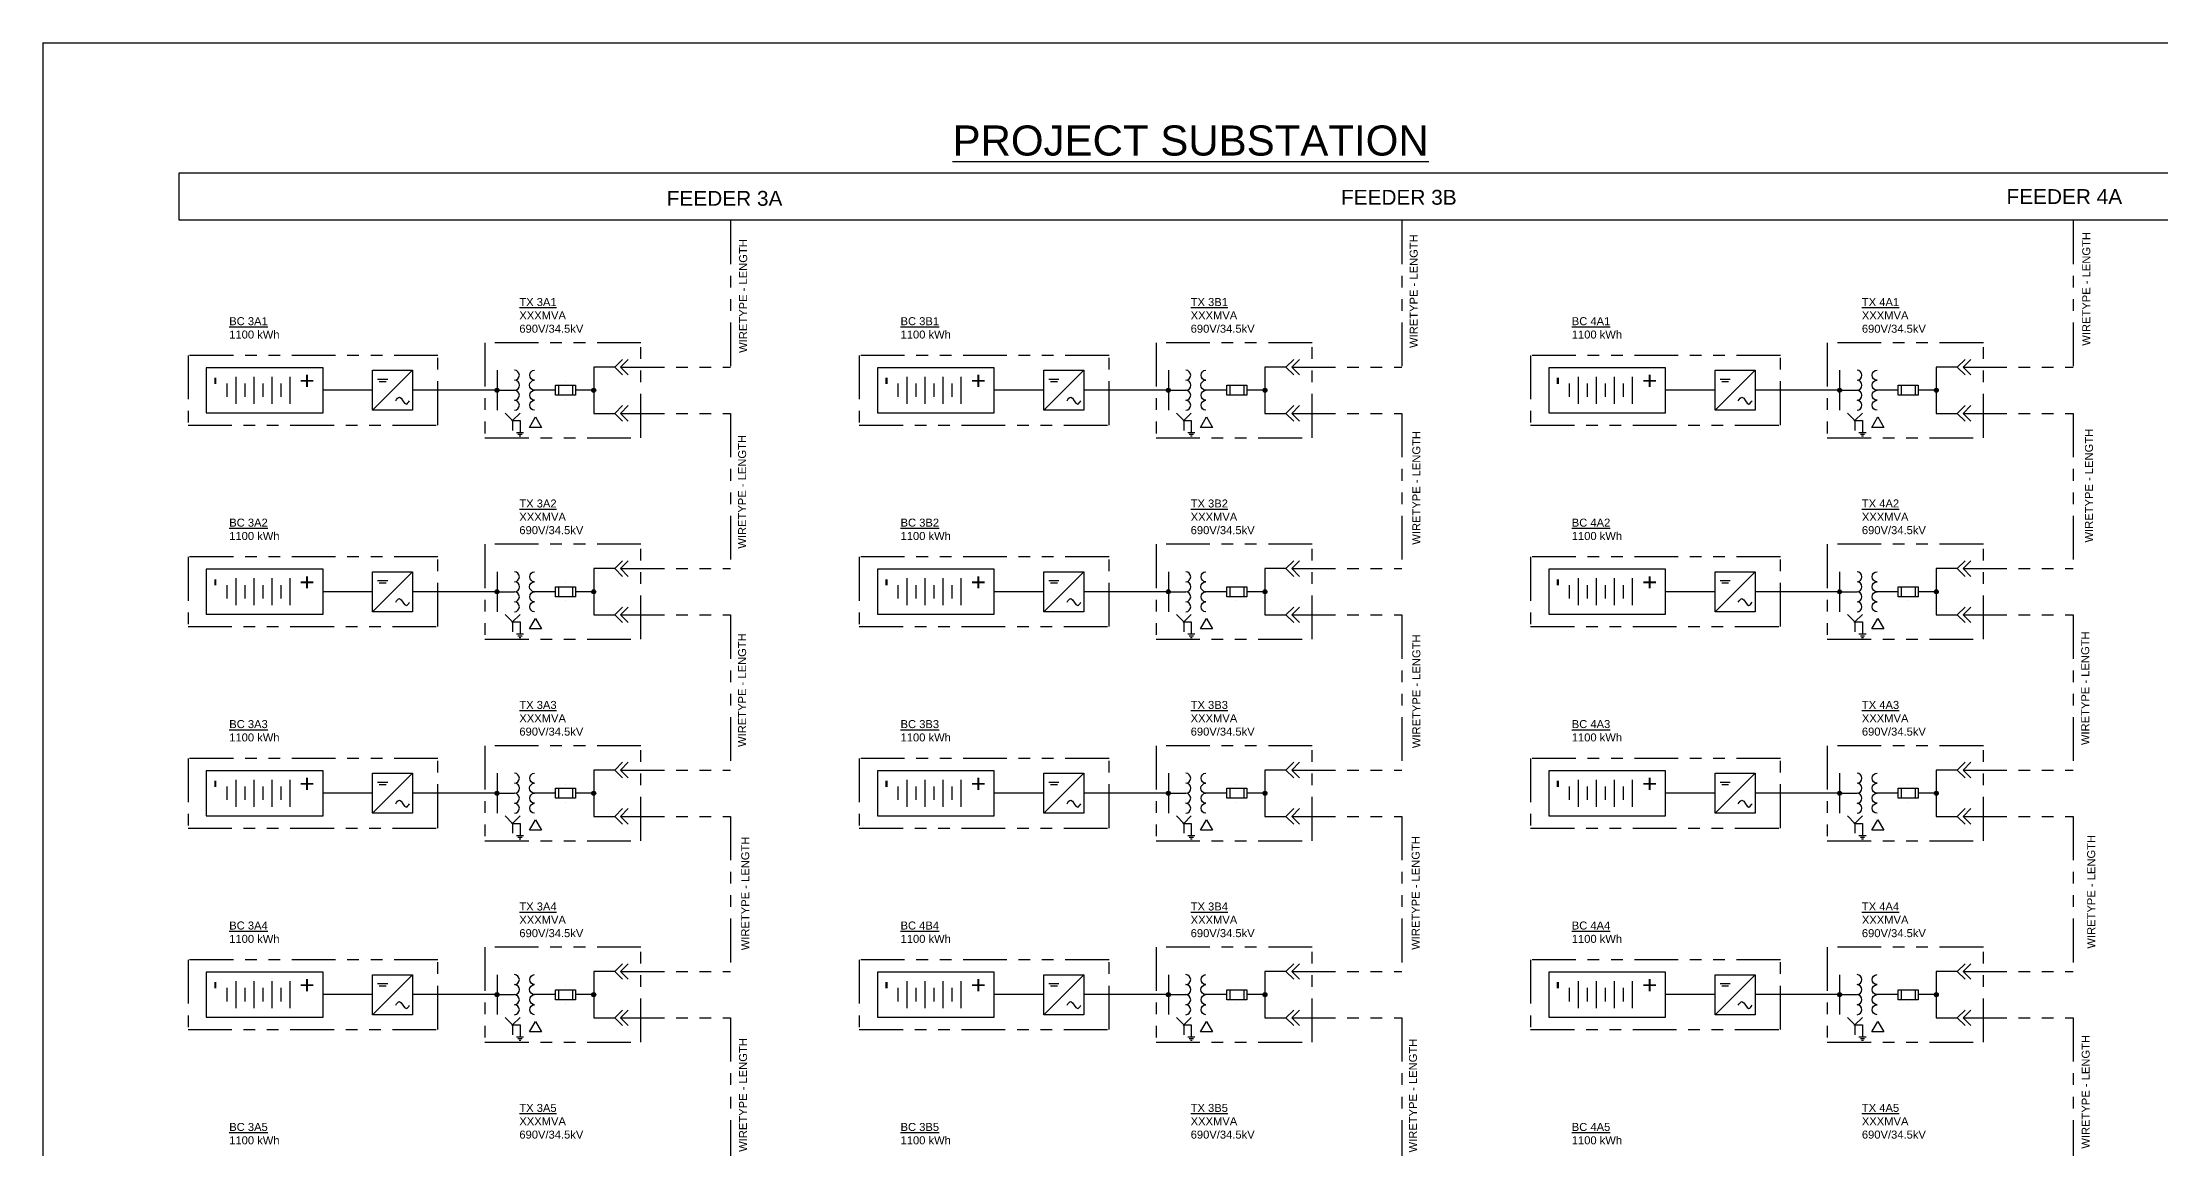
# Paper-space layout 'BESS SLD pg 2' of a CAD drawing. Extents: x -11.2 to 21.8, y -6 to 14.5.
# Drawn here: x -11.21 to 6.93, y 5.04 to 14.51 of the extents above; entities that cross this region are included whole.
import ezdxf
from ezdxf.enums import TextEntityAlignment as Align

# ---------------------------------------------------------------- set-up
doc = ezdxf.new("R2010")
doc.units = 0
doc.header["$MEASUREMENT"] = 0
doc.linetypes.add('PHANTOM4', pattern=[0.6875, 0.3125, 0.0625, -0.0625, 0.0625, -0.0625, 0.0625, -0.0625])
for name, color, linetype in [('E-HVMV-EQUP', 91, 'Continuous'), ('E-LV-EQUP', 211, 'Continuous'), ('E-OL-CDCTR', 31, 'Continuous'), ('E-OL-EQUP', 91, 'Continuous'), ('E-SYMB', 1, 'Continuous'), ('G-ANNO-TEXT', 1, 'Continuous'), ('G-ANNO-TTBL', 1, 'Continuous')]:
    doc.layers.add(name, color=color, linetype=linetype)
doc.styles.add('NEI-A', font='arial.ttf')
doc.styles.get("Standard").update_dxf_attribs({"font": 'arial.ttf'})

# ---------------------------------------------------------------- blocks, each defined once
blk = doc.blocks.new('*U33')
at = {"layer": 'E-LV-EQUP', "color": 0}
for points in [[(-0.075, 0), (0.075, 0)], [(-0.075, -0.1), (0.075, -0.1)], [(-0.0375, -0.05), (0.0375, -0.05)], [(-0.075, -0.2), (0.075, -0.2)], [(-0.0375, -0.15), (0.0375, -0.15)], [(-0.075, -0.3), (0.075, -0.3)], [(-0.0375, -0.25), (0.0375, -0.25)], [(-0.0375, -0.35), (0.0375, -0.35)]]:
    blk.add_lwpolyline(points, dxfattribs=at)
blk = doc.blocks.new('*U82')
blk.add_lwpolyline([(-0.281, 0.413), (0.281, 0.413), (0.281, -1.049), (-0.281, -1.049)], close=True)
at = {"xscale": 2.25, "yscale": 2.25, "zscale": 2.25}
blk.add_blockref('*U33', (0, 0), dxfattribs=at)
at = {"style": 'NEI-A'}
for s, p in [('+', (0.118, 0.216)), ('-', (0.118, -0.909))]:
    blk.add_text(s, height=0.225, dxfattribs=at).set_placement(p, align=Align.MIDDLE_CENTER)
at = {"layer": 'G-ANNO-TEXT', "lineweight": 30, "flags": 104}
blk.add_attdef('1-LINE_BESS_INFORMATION', text='', height=0.225, dxfattribs=at).set_placement((0.394, -0.337), align=Align.MIDDLE_LEFT)
blk = doc.blocks.new('CONNECTION')
h = blk.add_hatch(color=0)
edge = h.paths.add_edge_path()
edge.add_arc((0, 0), 0.025, 0, 360)
at = {"color": 0}
blk.add_circle((0, 0), 0.025, dxfattribs=at)
blk = doc.blocks.new('1-LINE - FUSE')
at = {"layer": 'Defpoints', "color": 2}
for p, q in [((-0.113, 0.125), (-0.113, 0.125)), ((0.113, 0.125), (0.113, 0.125))]:
    blk.add_line(p, q, dxfattribs=at)
at = {"layer": 'E-HVMV-EQUP', "color": 0}
for p, q in [((-0.062, 0.212), (0.063, 0.212)), ((-0.062, 0.038), (0.063, 0.038))]:
    blk.add_line(p, q, dxfattribs=at)
blk.add_lwpolyline([(0.063, 0), (-0.062, 0), (-0.062, 0.25), (0.063, 0.25)], close=True, dxfattribs=at)
blk = doc.blocks.new('*U57')
at = {"layer": 'E-HVMV-EQUP', "color": 0}
for points in [[(0.25, 0, -0.96927), (0.125, 0, -0.96927), (0, 0, -0.987011), (-0.125, 0, -0.96927), (-0.25, 0)], [(0.25, -0.25, 0.96927), (0.125, -0.25, 0.96927), (0, -0.25, 0.987011), (-0.125, -0.25, 0.96927), (-0.25, -0.25)]]:
    blk.add_lwpolyline(points, format="xyb", dxfattribs=at)
blk = doc.blocks.new('*U51')
at = {"layer": 'G-ANNO-TEXT'}
blk.add_lwpolyline([(0.075, 0.13), (0.15, 0), (0, 0)], close=True, dxfattribs=at)
blk = doc.blocks.new('SCHEMATIC - CONNECTION DOT')
h = blk.add_hatch(color=0)
edge = h.paths.add_edge_path()
edge.add_arc((0, 0), 0.025, 0, 360)
at = {"color": 0}
blk.add_circle((0, 0), 0.025, dxfattribs=at)
blk = doc.blocks.new('*U47')
at = {"color": 0}
for points in [[(0, 0), (0, -0.204)], [(-0.06, -0.204), (0.06, -0.204)], [(-0.036, -0.234), (0.036, -0.234)], [(-0.015, -0.263), (0.015, -0.263)]]:
    blk.add_lwpolyline(points, dxfattribs=at)
blk = doc.blocks.new('*U56')
at = {"layer": 'G-ANNO-TEXT'}
for q in [(0.093, 0.093), (0.094, 0)]:
    blk.add_line((0, 0), q, dxfattribs=at)
blk.add_lwpolyline([(-0.093, 0.093), (0, 0), (0, -0.124)], dxfattribs=at)
blk.add_circle((0, 0), 0.00678, dxfattribs=at)
at = {"layer": 'G-ANNO-TEXT', "xscale": 0.7346515356066922, "yscale": 0.7346515356066922, "zscale": 0.7346515356066922}
blk.add_blockref('*U47', (0.094, 0), dxfattribs=at)
blk = doc.blocks.new('*U81')
at = {"color": 0}
for p, q in [((-0.25, -0.5), (0.25, 0)), ((-0.188, -0.111), (-0.062, -0.111)), ((-0.168, -0.139), (-0.082, -0.139))]:
    blk.add_line(p, q, dxfattribs=at)
blk.add_lwpolyline([(0.25, -0.5), (-0.25, -0.5), (-0.25, 0), (0.25, 0)], close=True, dxfattribs=at)
blk.add_spline([(0.039, -0.382), (0.085, -0.336), (0.172, -0.422), (0.211, -0.382)], degree=3, dxfattribs=at)

psp = doc.layouts.new('BESS SLD pg 2')

# ---------------------------------------------------------------- linework, layer by layer
at = {"color": 240, "true_color": 0xed1f24}
psp.add_lwpolyline([(-10.035, 13.388), (12.649, 13.388), (12.649, 12.983), (-10.035, 12.983)], close=True, dxfattribs=at)
at = {"layer": 'E-OL-CDCTR'}
for p, q in [((-7.312, 11.699), (-7.312, 11.356)), ((-1.564, 11.699), (-1.564, 11.356)), ((4.183, 11.699), (4.183, 11.356)), ((-7.312, 11.528), (-8.034, 11.528)), ((-7.312, 11.528), (-7.162, 11.528)), ((-6.484, 11.528), (-6.639, 11.528)), ((-1.564, 11.528), (-2.287, 11.528)), ((-1.564, 11.528), (-1.415, 11.528)), ((-0.737, 11.528), (-0.892, 11.528)), ((4.183, 11.528), (3.46, 11.528)), ((4.183, 11.528), (4.333, 11.528)), ((5.011, 11.528), (4.856, 11.528)), ((-7.312, 9.803), (-8.034, 9.803)), ((-7.312, 9.975), (-7.312, 9.632)), ((-7.312, 9.803), (-7.162, 9.803)), ((-6.484, 9.803), (-6.639, 9.803)), ((-1.564, 9.803), (-2.287, 9.803)), ((-1.564, 9.975), (-1.564, 9.632)), ((-1.564, 9.803), (-1.415, 9.803)), ((-0.737, 9.803), (-0.892, 9.803)), ((4.183, 9.803), (3.46, 9.803)), ((4.183, 9.975), (4.183, 9.632)), ((4.183, 9.803), (4.333, 9.803)), ((5.011, 9.803), (4.856, 9.803)), ((-7.312, 8.25), (-7.312, 7.908)), ((-1.564, 8.25), (-1.564, 7.908)), ((4.183, 8.25), (4.183, 7.908)), ((-7.312, 8.079), (-8.034, 8.079)), ((-7.312, 8.079), (-7.162, 8.079)), ((-6.484, 8.079), (-6.639, 8.079)), ((-1.564, 8.079), (-2.287, 8.079)), ((-1.564, 8.079), (-1.415, 8.079)), ((-0.737, 8.079), (-0.892, 8.079)), ((4.183, 8.079), (3.46, 8.079)), ((4.183, 8.079), (4.333, 8.079)), ((5.011, 8.079), (4.856, 8.079)), ((-7.312, 6.355), (-8.034, 6.355)), ((-7.312, 6.526), (-7.312, 6.184)), ((-7.312, 6.355), (-7.162, 6.355)), ((-6.484, 6.355), (-6.639, 6.355)), ((-1.564, 6.355), (-2.287, 6.355)), ((-1.564, 6.526), (-1.564, 6.184)), ((-1.564, 6.355), (-1.415, 6.355)), ((-0.737, 6.355), (-0.892, 6.355)), ((4.183, 6.355), (3.46, 6.355)), ((4.183, 6.526), (4.183, 6.184)), ((4.183, 6.355), (4.333, 6.355)), ((5.011, 6.355), (4.856, 6.355))]:
    psp.add_line(p, q, dxfattribs=at)
for points in [[(-6.238, 11.792), (-6.304, 11.726), (-6.238, 11.66)], [(-6.188, 11.792), (-6.254, 11.726), (-6.188, 11.66)], [(-0.491, 11.792), (-0.557, 11.726), (-0.491, 11.66)], [(-0.441, 11.792), (-0.507, 11.726), (-0.441, 11.66)], [(5.257, 11.792), (5.19, 11.726), (5.257, 11.66)], [(5.307, 11.792), (5.241, 11.726), (5.307, 11.66)], [(-6.304, 11.726), (-6.484, 11.726), (-6.484, 11.329), (-6.304, 11.329)], [(-0.557, 11.726), (-0.737, 11.726), (-0.737, 11.329), (-0.557, 11.329)], [(5.19, 11.726), (5.011, 11.726), (5.011, 11.329), (5.19, 11.329)], [(-6.811, 11.528), (-6.991, 11.528)], [(-1.063, 11.528), (-1.243, 11.528)], [(4.684, 11.528), (4.504, 11.528)], [(-6.238, 11.396), (-6.304, 11.329), (-6.238, 11.263)], [(-6.188, 11.396), (-6.254, 11.329), (-6.188, 11.263)], [(-0.491, 11.396), (-0.557, 11.329), (-0.491, 11.263)], [(-0.441, 11.396), (-0.507, 11.329), (-0.441, 11.263)], [(5.257, 11.396), (5.19, 11.329), (5.257, 11.263)], [(5.307, 11.396), (5.241, 11.329), (5.307, 11.263)], [(-6.304, 10.002), (-6.484, 10.002), (-6.484, 9.605), (-6.304, 9.605)], [(-6.238, 10.068), (-6.304, 10.002), (-6.238, 9.935)], [(-6.188, 10.068), (-6.254, 10.002), (-6.188, 9.935)], [(-0.557, 10.002), (-0.737, 10.002), (-0.737, 9.605), (-0.557, 9.605)], [(-0.491, 10.068), (-0.557, 10.002), (-0.491, 9.935)], [(-0.441, 10.068), (-0.507, 10.002), (-0.441, 9.935)], [(5.19, 10.002), (5.011, 10.002), (5.011, 9.605), (5.19, 9.605)], [(5.257, 10.068), (5.19, 10.002), (5.257, 9.935)], [(5.307, 10.068), (5.241, 10.002), (5.307, 9.935)], [(-6.811, 9.803), (-6.991, 9.803)], [(-1.063, 9.803), (-1.243, 9.803)], [(4.684, 9.803), (4.504, 9.803)], [(-6.238, 9.671), (-6.304, 9.605), (-6.238, 9.539)], [(-6.188, 9.671), (-6.254, 9.605), (-6.188, 9.539)], [(-0.491, 9.671), (-0.557, 9.605), (-0.491, 9.539)], [(-0.441, 9.671), (-0.507, 9.605), (-0.441, 9.539)], [(5.257, 9.671), (5.19, 9.605), (5.257, 9.539)], [(5.307, 9.671), (5.241, 9.605), (5.307, 9.539)], [(-6.238, 8.344), (-6.304, 8.277), (-6.238, 8.211)], [(-6.188, 8.344), (-6.254, 8.277), (-6.188, 8.211)], [(-0.491, 8.344), (-0.557, 8.277), (-0.491, 8.211)], [(-0.441, 8.344), (-0.507, 8.277), (-0.441, 8.211)], [(5.257, 8.344), (5.19, 8.277), (5.257, 8.211)], [(5.307, 8.344), (5.241, 8.277), (5.307, 8.211)], [(-6.304, 8.277), (-6.484, 8.277), (-6.484, 7.881), (-6.304, 7.881)], [(-0.557, 8.277), (-0.737, 8.277), (-0.737, 7.881), (-0.557, 7.881)], [(5.19, 8.277), (5.011, 8.277), (5.011, 7.881), (5.19, 7.881)], [(-6.811, 8.079), (-6.991, 8.079)], [(-1.063, 8.079), (-1.243, 8.079)], [(4.684, 8.079), (4.504, 8.079)], [(-6.238, 7.947), (-6.304, 7.881), (-6.238, 7.815)], [(-6.188, 7.947), (-6.254, 7.881), (-6.188, 7.815)], [(-0.491, 7.947), (-0.557, 7.881), (-0.491, 7.815)], [(-0.441, 7.947), (-0.507, 7.881), (-0.441, 7.815)], [(5.257, 7.947), (5.19, 7.881), (5.257, 7.815)], [(5.307, 7.947), (5.241, 7.881), (5.307, 7.815)], [(-6.304, 6.553), (-6.484, 6.553), (-6.484, 6.157), (-6.304, 6.157)], [(-6.238, 6.619), (-6.304, 6.553), (-6.238, 6.487)], [(-6.188, 6.619), (-6.254, 6.553), (-6.188, 6.487)], [(-0.557, 6.553), (-0.737, 6.553), (-0.737, 6.157), (-0.557, 6.157)], [(-0.491, 6.619), (-0.557, 6.553), (-0.491, 6.487)], [(-0.441, 6.619), (-0.507, 6.553), (-0.441, 6.487)], [(5.19, 6.553), (5.011, 6.553), (5.011, 6.157), (5.19, 6.157)], [(5.257, 6.619), (5.19, 6.553), (5.257, 6.487)], [(5.307, 6.619), (5.241, 6.553), (5.307, 6.487)], [(-6.811, 6.355), (-6.991, 6.355)], [(-1.063, 6.355), (-1.243, 6.355)], [(4.684, 6.355), (4.504, 6.355)], [(-6.238, 6.223), (-6.304, 6.157), (-6.238, 6.09)], [(-6.188, 6.223), (-6.254, 6.157), (-6.188, 6.091)], [(-0.491, 6.223), (-0.557, 6.157), (-0.491, 6.09)], [(-0.441, 6.223), (-0.507, 6.157), (-0.441, 6.091)], [(5.257, 6.223), (5.19, 6.157), (5.257, 6.09)], [(5.307, 6.223), (5.241, 6.157), (5.307, 6.091)]]:
    psp.add_lwpolyline(points, dxfattribs=at)
at = {"layer": 'E-OL-EQUP', "linetype": 'PHANTOM4'}
for p, q in [((-5.313, 12.983), (-5.313, 11.726)), ((0.434, 12.983), (0.434, 11.726)), ((6.182, 12.983), (6.182, 11.726)), ((-6.254, 11.726), (-5.313, 11.726)), ((-0.507, 11.726), (0.434, 11.726)), ((5.241, 11.726), (6.182, 11.726)), ((-6.254, 11.329), (-5.313, 11.329)), ((-5.313, 11.329), (-5.313, 10.002)), ((-0.507, 11.329), (0.434, 11.329)), ((0.434, 11.329), (0.434, 10.002)), ((5.241, 11.329), (6.182, 11.329)), ((6.182, 11.329), (6.182, 10.002)), ((-6.254, 10.002), (-5.313, 10.002)), ((-0.507, 10.002), (0.434, 10.002)), ((5.241, 10.002), (6.182, 10.002)), ((-6.254, 9.605), (-5.313, 9.605)), ((-5.313, 9.605), (-5.313, 8.277)), ((-0.507, 9.605), (0.434, 9.605)), ((0.434, 9.605), (0.434, 8.277)), ((5.241, 9.605), (6.182, 9.605)), ((6.182, 9.605), (6.182, 8.277)), ((-6.254, 8.277), (-5.313, 8.277)), ((-0.507, 8.277), (0.434, 8.277)), ((5.241, 8.277), (6.182, 8.277)), ((-6.254, 7.881), (-5.313, 7.881)), ((-5.313, 7.881), (-5.313, 6.553)), ((-0.507, 7.881), (0.434, 7.881)), ((0.434, 7.881), (0.434, 6.553)), ((5.241, 7.881), (6.182, 7.881)), ((6.182, 7.881), (6.182, 6.553)), ((-6.254, 6.553), (-5.313, 6.553)), ((-0.507, 6.553), (0.434, 6.553)), ((5.241, 6.553), (6.182, 6.553)), ((-6.254, 6.157), (-5.313, 6.157)), ((-5.313, 6.157), (-5.313, 4.829)), ((-0.507, 6.157), (0.434, 6.157)), ((0.434, 6.157), (0.434, 4.829)), ((5.241, 6.157), (6.182, 6.157)), ((6.182, 6.157), (6.182, 4.829))]:
    psp.add_line(p, q, dxfattribs=at)
at = {"layer": 'E-OL-EQUP'}
for p, q in [((-8.377, 11.528), (-8.801, 11.528)), ((-2.63, 11.528), (-3.054, 11.528)), ((3.118, 11.528), (2.694, 11.528)), ((-8.377, 9.803), (-8.801, 9.803)), ((-2.63, 9.803), (-3.054, 9.803)), ((3.118, 9.803), (2.694, 9.803)), ((-8.377, 8.079), (-8.801, 8.079)), ((-2.63, 8.079), (-3.054, 8.079)), ((3.118, 8.079), (2.694, 8.079)), ((-8.377, 6.355), (-8.801, 6.355)), ((-2.63, 6.355), (-3.054, 6.355)), ((3.118, 6.355), (2.694, 6.355))]:
    psp.add_line(p, q, dxfattribs=at)
at = {"layer": 'E-OL-EQUP', "linetype": 'PHANTOM4'}
for points in [[(-9.957, 11.826), (-9.957, 11.23), (-7.819, 11.23), (-7.819, 11.826)], [(-7.416, 11.934), (-7.416, 11.121), (-6.081, 11.121), (-6.081, 11.934)], [(-4.21, 11.826), (-4.21, 11.23), (-2.072, 11.23), (-2.072, 11.826)], [(-1.669, 11.934), (-1.669, 11.121), (-0.333, 11.121), (-0.333, 11.934)], [(1.537, 11.826), (1.537, 11.23), (3.676, 11.23), (3.676, 11.826)], [(4.078, 11.934), (4.078, 11.121), (5.414, 11.121), (5.414, 11.934)], [(-7.416, 10.21), (-7.416, 9.397), (-6.081, 9.397), (-6.081, 10.21)], [(-1.669, 10.21), (-1.669, 9.397), (-0.333, 9.397), (-0.333, 10.21)], [(4.078, 10.21), (4.078, 9.397), (5.414, 9.397), (5.414, 10.21)], [(-9.957, 10.101), (-9.957, 9.505), (-7.819, 9.505), (-7.819, 10.101)], [(-4.21, 10.101), (-4.21, 9.505), (-2.072, 9.505), (-2.072, 10.101)], [(1.537, 10.101), (1.537, 9.505), (3.676, 9.505), (3.676, 10.101)], [(-9.957, 8.377), (-9.957, 7.781), (-7.819, 7.781), (-7.819, 8.377)], [(-7.416, 8.486), (-7.416, 7.672), (-6.081, 7.672), (-6.081, 8.486)], [(-4.21, 8.377), (-4.21, 7.781), (-2.072, 7.781), (-2.072, 8.377)], [(-1.669, 8.486), (-1.669, 7.672), (-0.333, 7.672), (-0.333, 8.486)], [(1.537, 8.377), (1.537, 7.781), (3.676, 7.781), (3.676, 8.377)], [(4.078, 8.486), (4.078, 7.672), (5.414, 7.672), (5.414, 8.486)], [(-7.416, 6.762), (-7.416, 5.948), (-6.081, 5.948), (-6.081, 6.762)], [(-1.669, 6.762), (-1.669, 5.948), (-0.333, 5.948), (-0.333, 6.762)], [(4.078, 6.762), (4.078, 5.948), (5.414, 5.948), (5.414, 6.762)], [(-9.957, 6.653), (-9.957, 6.057), (-7.819, 6.057), (-7.819, 6.653)], [(-4.21, 6.653), (-4.21, 6.057), (-2.072, 6.057), (-2.072, 6.653)], [(1.537, 6.653), (1.537, 6.057), (3.676, 6.057), (3.676, 6.653)]]:
    psp.add_lwpolyline(points, close=True, dxfattribs=at)
at = {"layer": 'G-ANNO-TTBL', "color": 7, "const_width": 0.01}
psp.add_lwpolyline([(-11.2, 14.5), (21.8, 14.5), (21.8, -6), (-11.2, -6)], close=True, dxfattribs=at)

# ---------------------------------------------------------------- block references
at = {"layer": 'E-OL-CDCTR', "xscale": 0.6849878510087652, "yscale": 0.6849878510087652, "zscale": 0.6849878510087652}
for p in [(-7.312, 11.528), (-1.564, 11.528), (4.183, 11.528), (-7.312, 9.803), (-1.564, 9.803), (4.183, 9.803), (-7.312, 8.079), (-1.564, 8.079), (4.183, 8.079), (-7.312, 6.355), (-1.564, 6.355), (4.183, 6.355)]:
    psp.add_blockref('SCHEMATIC - CONNECTION DOT', p, dxfattribs=at)
at = {"layer": 'E-OL-CDCTR', "xscale": 0.6849878510087652, "yscale": 0.6849878510087652, "zscale": 0.6849878510087652, "rotation": 270}
for p in [(-6.484, 11.528), (-0.737, 11.528), (5.011, 11.528), (-6.484, 9.803), (-0.737, 9.803), (5.011, 9.803), (-6.484, 8.079), (-0.737, 8.079), (5.011, 8.079), (-6.484, 6.355), (-0.737, 6.355), (5.011, 6.355)]:
    psp.add_blockref('CONNECTION', p, dxfattribs=at)
at = {"layer": 'E-OL-EQUP', "yscale": 0.6849878510087652, "zscale": 0.6849878510087652, "rotation": 270}
for name, p, xscale in [('*U82', (-9.084, 11.528), -0.6849878510087652), ('*U57', (-6.991, 11.528), 0.6849878510087652), ('*U82', (-3.337, 11.528), -0.6849878510087652), ('*U57', (-1.243, 11.528), 0.6849878510087652), ('*U82', (2.411, 11.528), -0.6849878510087652), ('*U57', (4.504, 11.528), 0.6849878510087652), ('1-LINE - FUSE', (-6.811, 11.528), 0.6849878510087652), ('1-LINE - FUSE', (-1.063, 11.528), 0.6849878510087652), ('1-LINE - FUSE', (4.684, 11.528), 0.6849878510087652), ('*U82', (-9.084, 9.803), -0.6849878510087652), ('*U82', (-3.337, 9.803), -0.6849878510087652), ('*U82', (2.411, 9.803), -0.6849878510087652), ('*U57', (-6.991, 9.803), 0.6849878510087652), ('1-LINE - FUSE', (-6.811, 9.803), 0.6849878510087652), ('*U57', (-1.243, 9.803), 0.6849878510087652), ('1-LINE - FUSE', (-1.063, 9.803), 0.6849878510087652), ('*U57', (4.504, 9.803), 0.6849878510087652), ('1-LINE - FUSE', (4.684, 9.803), 0.6849878510087652), ('*U82', (-9.084, 8.079), -0.6849878510087652), ('*U57', (-6.991, 8.079), 0.6849878510087652), ('*U82', (-3.337, 8.079), -0.6849878510087652), ('*U57', (-1.243, 8.079), 0.6849878510087652), ('*U82', (2.411, 8.079), -0.6849878510087652), ('*U57', (4.504, 8.079), 0.6849878510087652), ('1-LINE - FUSE', (-6.811, 8.079), 0.6849878510087652), ('1-LINE - FUSE', (-1.063, 8.079), 0.6849878510087652), ('1-LINE - FUSE', (4.684, 8.079), 0.6849878510087652), ('*U82', (-9.084, 6.355), -0.6849878510087652), ('*U82', (-3.337, 6.355), -0.6849878510087652), ('*U82', (2.411, 6.355), -0.6849878510087652), ('*U57', (-6.991, 6.355), 0.6849878510087652), ('1-LINE - FUSE', (-6.811, 6.355), 0.6849878510087652), ('*U57', (-1.243, 6.355), 0.6849878510087652), ('1-LINE - FUSE', (-1.063, 6.355), 0.6849878510087652), ('*U57', (4.504, 6.355), 0.6849878510087652), ('1-LINE - FUSE', (4.684, 6.355), 0.6849878510087652)]:
    psp.add_blockref(name, p, dxfattribs=dict(at, xscale=xscale))
at = {"layer": 'E-OL-EQUP', "xscale": 0.6849878510087652, "yscale": 0.6849878510087652, "zscale": 0.6849878510087652}
for p in [(-8.206, 11.699), (-2.458, 11.699), (3.289, 11.699), (-8.206, 9.975), (-2.458, 9.975), (3.289, 9.975), (-8.206, 8.25), (-2.458, 8.25), (3.289, 8.25), (-8.206, 6.526), (-2.458, 6.526), (3.289, 6.526)]:
    psp.add_blockref('*U81', p, dxfattribs=at)
at = {"layer": 'E-SYMB', "xscale": 0.6849878510087652, "yscale": 0.6849878510087652, "zscale": 0.6849878510087652}
for name, p in [('*U56', (-7.179, 11.269)), ('*U51', (-7.035, 11.21)), ('*U56', (-1.432, 11.269)), ('*U51', (-1.288, 11.21)), ('*U56', (4.315, 11.269)), ('*U51', (4.459, 11.21)), ('*U56', (-7.179, 9.545)), ('*U51', (-7.035, 9.486)), ('*U56', (-1.432, 9.545)), ('*U51', (-1.288, 9.486)), ('*U56', (4.315, 9.545)), ('*U51', (4.459, 9.486)), ('*U56', (-7.179, 7.821)), ('*U51', (-7.035, 7.762)), ('*U56', (-1.432, 7.821)), ('*U51', (-1.288, 7.762)), ('*U56', (4.315, 7.821)), ('*U51', (4.459, 7.762)), ('*U56', (-7.179, 6.097)), ('*U51', (-7.035, 6.037)), ('*U56', (-1.432, 6.097)), ('*U51', (-1.288, 6.037)), ('*U56', (4.315, 6.097)), ('*U51', (4.459, 6.037))]:
    psp.add_blockref(name, p, dxfattribs=at)

# ---------------------------------------------------------------- texts
at = {"color": 240, "true_color": 0xed1f24, "attachment_point": 1, "style": 'NEI-A'}
for s, width, gutter_width, heights, insert, char_height in [('{\\LPROJECT SUBSTATION}', 7.70902, 2.667, [0], (-3.412, 13.794), 0.25753), ('FEEDER 3B', 1.25192, 2.667, [0], (-0.086, 13.243), 0.1276), ('FEEDER 4A', 1.25192, 2.667, [0], (5.612, 13.249), 0.1276), ('FEEDER 3A', 1.25192, 2.667, [0], (-5.859, 13.234), 0.1276), ('{\\LBC 3A1\\P}1100 kWh', 1.78564, 0.716, [0], (-9.605, 12.153), 0.0685), ('{\\LTX 3A1}\\PXXXMVA{\\L\\P}690V/34.5kV', 0.97101, 0.716, [0.555], (-7.121, 12.317), 0.0685), ('{\\LBC 3B1\\P}1100 kWh', 1.78564, 0.716, [0], (-3.857, 12.153), 0.0685), ('{\\LTX 3B1}\\PXXXMVA{\\L\\P}690V/34.5kV', 0.97101, 0.716, [0.555], (-1.373, 12.317), 0.0685), ('{\\LBC 4A1\\P}1100 kWh', 1.78564, 0.716, [0], (1.89, 12.153), 0.0685), ('{\\LTX 4A1}\\PXXXMVA{\\L\\P}690V/34.5kV', 0.97101, 0.716, [0.555], (4.374, 12.317), 0.0685), ('{\\LTX 3A2}\\PXXXMVA{\\L\\P}690V/34.5kV', 0.97101, 0.716, [0.555], (-7.121, 10.593), 0.0685), ('{\\LTX 3B2}\\PXXXMVA{\\L\\P}690V/34.5kV', 0.97101, 0.716, [0.555], (-1.373, 10.593), 0.0685), ('{\\LTX 4A2}\\PXXXMVA{\\L\\P}690V/34.5kV', 0.97101, 0.716, [0.555], (4.374, 10.593), 0.0685), ('{\\LBC 3A2\\P}1100 kWh', 1.78564, 0.716, [0], (-9.605, 10.429), 0.0685), ('{\\LBC 3B2\\P}1100 kWh', 1.78564, 0.716, [0], (-3.857, 10.429), 0.0685), ('{\\LBC 4A2\\P}1100 kWh', 1.78564, 0.716, [0], (1.89, 10.429), 0.0685), ('{\\LBC 3A3\\P}1100 kWh', 1.78564, 0.716, [0], (-9.605, 8.705), 0.0685), ('{\\LTX 3A3}\\PXXXMVA{\\L\\P}690V/34.5kV', 0.97101, 0.716, [0.555], (-7.121, 8.869), 0.0685), ('{\\LBC 3B3\\P}1100 kWh', 1.78564, 0.716, [0], (-3.857, 8.705), 0.0685), ('{\\LTX 3B3}\\PXXXMVA{\\L\\P}690V/34.5kV', 0.97101, 0.716, [0.555], (-1.373, 8.869), 0.0685), ('{\\LBC 4A3\\P}1100 kWh', 1.78564, 0.716, [0], (1.89, 8.705), 0.0685), ('{\\LTX 4A3}\\PXXXMVA{\\L\\P}690V/34.5kV', 0.97101, 0.716, [0.555], (4.374, 8.869), 0.0685), ('{\\LTX 3A4}\\PXXXMVA{\\L\\P}690V/34.5kV', 0.97101, 0.716, [0.555], (-7.121, 7.144), 0.0685), ('{\\LTX 3B4}\\PXXXMVA{\\L\\P}690V/34.5kV', 0.97101, 0.716, [0.555], (-1.373, 7.144), 0.0685), ('{\\LTX 4A4}\\PXXXMVA{\\L\\P}690V/34.5kV', 0.97101, 0.716, [0.555], (4.374, 7.144), 0.0685), ('{\\LBC 3A4\\P}1100 kWh', 1.78564, 0.716, [0], (-9.605, 6.981), 0.0685), ('{\\LBC 4B4\\P}1100 kWh', 1.78564, 0.716, [0], (-3.857, 6.981), 0.0685), ('{\\LBC 4A4\\P}1100 kWh', 1.78564, 0.716, [0], (1.89, 6.981), 0.0685), ('{\\LTX 3A5}\\PXXXMVA{\\L\\P}690V/34.5kV', 0.97101, 0.716, [0.555], (-7.121, 5.42), 0.0685), ('{\\LTX 3B5}\\PXXXMVA{\\L\\P}690V/34.5kV', 0.97101, 0.716, [0.555], (-1.373, 5.42), 0.0685), ('{\\LTX 4A5}\\PXXXMVA{\\L\\P}690V/34.5kV', 0.97101, 0.716, [0.555], (4.374, 5.42), 0.0685), ('{\\LBC 3A5\\P}1100 kWh', 1.78564, 0.716, [0], (-9.605, 5.257), 0.0685), ('{\\LBC 3B5\\P}1100 kWh', 1.78564, 0.716, [0], (-3.857, 5.257), 0.0685), ('{\\LBC 4A5\\P}1100 kWh', 1.78564, 0.716, [0], (1.89, 5.257), 0.0685)]:
    psp.add_mtext_dynamic_manual_height_columns(s, width=width, gutter_width=gutter_width, heights=heights, dxfattribs=dict(at, insert=insert, char_height=char_height))
at = {"color": 240, "true_color": 0xed1f24, "char_height": 0.0685, "attachment_point": 1, "rotation": 90, "style": 'NEI-A'}
for insert in [(-5.239, 11.848), (0.502, 11.89), (6.261, 11.909), (-5.248, 10.172), (0.525, 10.206), (6.284, 10.225), (-5.248, 8.475), (6.252, 8.491), (0.525, 8.465), (-5.221, 6.735), (0.519, 6.739), (6.303, 6.749), (6.256, 5.037), (-5.24, 5.01), (0.496, 5.005)]:
    psp.add_mtext_dynamic_manual_height_columns('WIRETYPE - LENGTH', width=1.34364, gutter_width=2.667, heights=[0.243], dxfattribs=dict(at, insert=insert))

doc.saveas('drawing.dxf')
